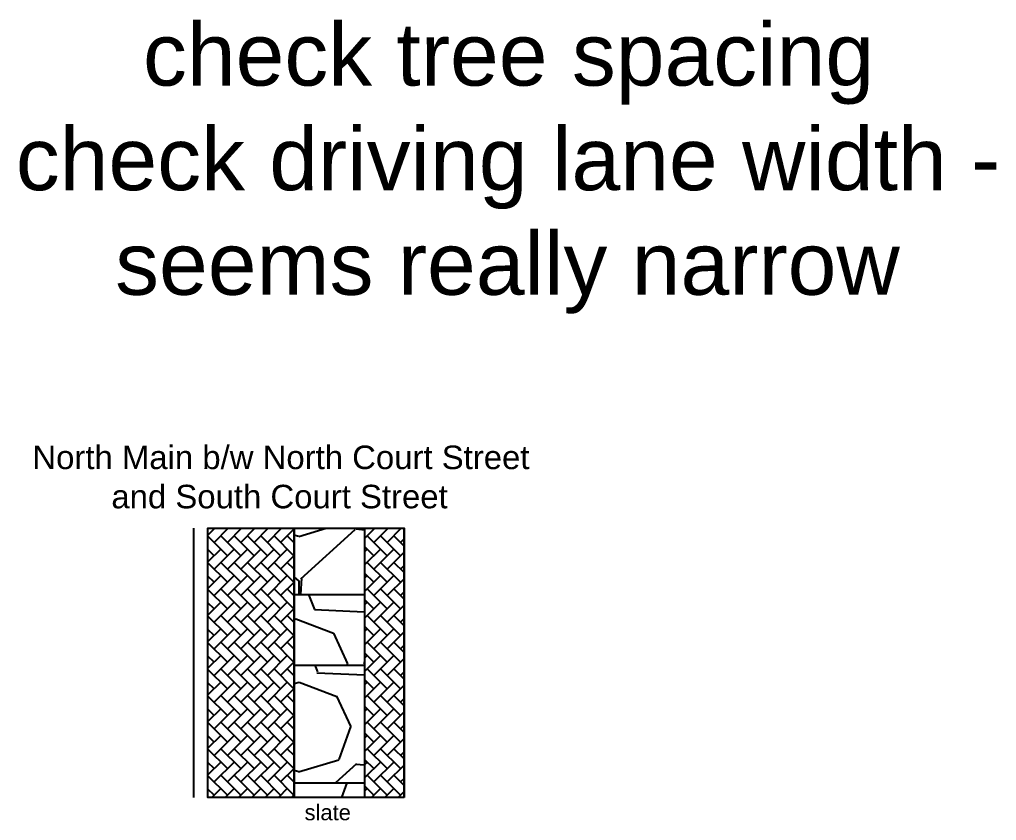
# Model space of a CAD drawing. Extents: x 4 to 262, y -261 to 351.
# Drawn here: x 68.46 to 80.91, y -85.17 to -74.96 of the extents above; entities that cross this region are included whole.
import ezdxf

# ---------------------------------------------------------------- set-up
doc = ezdxf.new("R2010")
doc.units = 0
doc.header["$LTSCALE"] = 0.1
doc.header["$MEASUREMENT"] = 0
for name, color, linetype in [('Details', 9, 'Continuous'), ('Edge', 1, 'Continuous'), ('Hatch and Paving', 252, 'Continuous'), ('HIDDEN', 204, 'Continuous'), ('Text', 7, 'Continuous')]:
    doc.layers.add(name, color=color, linetype=linetype)
doc.styles.get("Standard").update_dxf_attribs({"font": 'Arial.ttf'})
pattern_1 = [(228.012787504, (2.16, 3), (-24.00000000000018, -27.00000000000001), [0.403608, -39.9572641412211]), (184.969740728, (1.89, 2.7), (35.99999999999993, 3.000000000000105), [0.692604, -68.56777428368999]), (132.510447078, (1.2, 2.64), (30.00000000000035, -32.99999999999959), [0.488364, -48.3480977882991]), (267.273689006, (0.03, 1.89), (3.000000000000073, 60.00000000000006), [0.6307139999999999, -62.440674124887]), (292.833654178, (0, 1.26), (-14.99999999999996, 36.00000000000009), [0.6184649999999999, -61.22811938426489]), (357.273689006, (0.24, 0.6900000000000001), (-60.00000000000006, 3.000000000000076), [0.6307139999999999, -62.440674124887]), (37.69424046669999, (0.8699999999999999, 0.66), (-39, -29.99999999999992), [0.8340869999999999, -82.574545646748]), (72.2553283749, (1.53, 1.17), (21.00000000000008, 66.00000000000001), [0.7874639999999998, -77.95896449044018]), (121.429565615, (1.77, 1.92), (-24.00000000000006, 38.99999999999996), [0.63285, -62.65221932918699]), (175.236358309, (1.44, 2.46), (32.99999999999995, -3.000000000000115), [0.722496, -35.4022877363769]), (222.397437798, (0.72, 2.52), (-35.99999999999989, -32.99999999999992), [0.9343440000000001, -92.5001250143847]), (138.814074834, (3, 1.86), (-21.0000000000001, 18), [0.3189029999999999, -31.57153443820409]), (171.46923439, (2.76, 2.07), (38.99999999999999, -5.999999999999986), [0.606711, -60.06453424847101]), (225, (2.16, 2.16), (-3.33066907387547e-16, -2.999999999999799), [0.4242629999999999, -3.8183776871193]), (203.198590514, (1.95, 2.52), (14.99999999999997, 5.999999999999926), [0.228474, -22.6188453175917]), (291.801409486, (1.74, 2.43), (-2.999999999999052, 9.000000000000307), [0.323109, -15.8323854214035]), (30.9637565321, (1.86, 2.13), (9.00000000000016, 5.999999999999939), [0.524787, -16.9680686845359]), (161.565051177, (2.31, 2.4), (6.000000000000035, -2.99999999999993), [0.379473, -9.107359980505198]), (16.389540334, (0, 2.43), (29.9999999999999, 9.000000000000131), [0.5316, -52.6285354400082]), (70.3461759419, (0.51, 2.58), (-12.00000000000366, -33.00000000001019), [0.445983, -44.152223241957]), (293.198590514, (2.31, 3), (-5.999999999999911, 14.99999999999997), [0.456945, -22.3903743175917]), (343.610459666, (2.49, 2.58), (-29.9999999999999, 9.00000000000013), [0.5315999999999999, -52.62853544000699]), (339.44395478, (0, 0.5700000000000001), (-15.00000000000011, 6.000000000000073), [0.51264, -25.1193712359525]), (294.775140569, (0.48, 0.39), (-15.00000000000002, 33.00000000000001), [0.429534, -42.523929189828]), (66.8014094864, (2.34, 0), (5.999999999999943, 14.99999999999991), [0.456945, -22.3903743175917]), (17.3540246363, (2.52, 0.42), (-38.99999999999993, -11.99999999999989), [0.502893, -49.78627084272]), (69.44395478040002, (0.8699999999999999, 0), (-6.000000000000021, -14.99999999999986), [0.2563199999999999, -25.3756912359525]), (101.309932474, (2.16, 0), (-2.999999999999892, 12.00000000000004), [0.15297, -15.1440885407784]), (165.963756532, (2.13, 0.15), (8.999999999999876, -3.000000000000004), [0.618465, -11.7508518768531]), (186.009005957, (1.53, 0.3), (30.00000000000014, 2.999999999999949), [0.57315, -56.74176952362841]), (303.690067526, (1.86, 1.86), (-2.999999999999962, 5.999999999999957), [0.4326659999999999, -10.383987826392]), (353.157226587, (2.1, 1.5), (51.00000000000004, -6.000000000000158), [0.755382, -74.7826878720849]), (60.9453959009, (2.85, 1.41), (-11.99999999999993, -20.99999999999993), [0.308868, -30.578022422961]), (90, (3, 1.68), (-3, 3), [0.18, -2.82]), (120.256437164, (1.47, 0.39), (12.00000000000003, -21.00000000000002), [0.416772, -41.2605599683494]), (48.01278750420001, (1.26, 0.75), (24, 26.99999999999993), [0.8072159999999999, -39.5536561412211]), (0, (1.8, 1.35), (3, 3), [0.78, -2.22]), (325.3048464690001, (2.58, 1.35), (30.00000000000042, -20.99999999999947), [0.474342, -46.95982290252599]), (254.054604099, (2.97, 1.08), (-3.000000000000113, -12.00000000000001), [0.436806, -21.4035236678415]), (207.645975364, (2.85, 0.66), (-56.99999999999984, -30.00000000000014), [0.711195, -70.40842254677818]), (175.42607874, (2.22, 0.33), (-38.99999999999986, 3.000000000000004), [0.752397, -74.48722022390669])]

msp = doc.modelspace()

# ---------------------------------------------------------------- hatches: boundary and pattern name
at = {"layer": 'Details'}
h = msp.add_hatch(dxfattribs=at)
h.set_pattern_fill('GRAVEL', color=256, scale=3)
h.set_pattern_definition(pattern_1)
h.paths.add_polyline_path([(72.85925110967861, -81.44827043055506), (71.9592511096786, -81.44827043055506), (71.9592511096786, -82.29445014387815), (72.85925110967861, -82.29445014387815)])
h = msp.add_hatch(dxfattribs=at)
h.set_pattern_fill('GRAVEL', color=256, scale=3)
h.set_pattern_definition([(228.012787504, (74.1192511096786, -80.19445014387816), (-24.00000000000018, -27.00000000000001), [0.403608, -39.9572641412211]), (184.969740728, (73.8492511096786, -80.49445014387815), (35.99999999999993, 3.000000000000105), [0.692604, -68.56777428368999]), (132.510447078, (73.1592511096786, -80.55445014387816), (30.00000000000035, -32.99999999999959), [0.488364, -48.3480977882991]), (267.273689006, (71.9892511096786, -81.30445014387816), (3.000000000000073, 60.00000000000006), [0.6307139999999999, -62.440674124887]), (292.833654178, (71.9592511096786, -81.93445014387815), (-14.99999999999996, 36.00000000000009), [0.6184649999999999, -61.22811938426489]), (357.273689006, (72.1992511096786, -82.50445014387816), (-60.00000000000006, 3.000000000000076), [0.6307139999999999, -62.440674124887]), (37.69424046669999, (72.82925110967861, -82.53445014387816), (-39, -29.99999999999992), [0.8340869999999999, -82.574545646748]), (72.2553283749, (73.4892511096786, -82.02445014387816), (21.00000000000008, 66.00000000000001), [0.7874639999999998, -77.95896449044018]), (121.429565615, (73.7292511096786, -81.27445014387816), (-24.00000000000006, 38.99999999999996), [0.63285, -62.65221932918699]), (175.236358309, (73.3992511096786, -80.73445014387816), (32.99999999999995, -3.000000000000115), [0.722496, -35.4022877363769]), (222.397437798, (72.6792511096786, -80.67445014387816), (-35.99999999999989, -32.99999999999992), [0.9343440000000001, -92.5001250143847]), (138.814074834, (74.9592511096786, -81.33445014387816), (-21.0000000000001, 18), [0.3189029999999999, -31.57153443820409]), (171.46923439, (74.71925110967861, -81.12445014387816), (38.99999999999999, -5.999999999999986), [0.606711, -60.06453424847101]), (225, (74.1192511096786, -81.03445014387816), (-3.33066907387547e-16, -2.999999999999799), [0.4242629999999999, -3.8183776871193]), (203.198590514, (73.9092511096786, -80.67445014387816), (14.99999999999997, 5.999999999999926), [0.228474, -22.6188453175917]), (291.801409486, (73.6992511096786, -80.76445014387815), (-2.999999999999052, 9.000000000000307), [0.323109, -15.8323854214035]), (30.9637565321, (73.8192511096786, -81.06445014387816), (9.00000000000016, 5.999999999999939), [0.524787, -16.9680686845359]), (161.565051177, (74.2692511096786, -80.79445014387815), (6.000000000000035, -2.99999999999993), [0.379473, -9.107359980505198]), (16.389540334, (71.9592511096786, -80.76445014387815), (29.9999999999999, 9.000000000000131), [0.5316, -52.6285354400082]), (70.3461759419, (72.46925110967861, -80.61445014387816), (-12.00000000000366, -33.00000000001019), [0.445983, -44.152223241957]), (293.198590514, (74.2692511096786, -80.19445014387816), (-5.999999999999911, 14.99999999999997), [0.456945, -22.3903743175917]), (343.610459666, (74.4492511096786, -80.61445014387816), (-29.9999999999999, 9.00000000000013), [0.5315999999999999, -52.62853544000699]), (339.44395478, (71.9592511096786, -82.62445014387816), (-15.00000000000011, 6.000000000000073), [0.51264, -25.1193712359525]), (294.775140569, (72.43925110967861, -82.80445014387816), (-15.00000000000002, 33.00000000000001), [0.429534, -42.523929189828]), (66.8014094864, (74.29925110967861, -83.19445014387816), (5.999999999999943, 14.99999999999991), [0.456945, -22.3903743175917]), (17.3540246363, (74.4792511096786, -82.77445014387816), (-38.99999999999993, -11.99999999999989), [0.502893, -49.78627084272]), (69.44395478040002, (72.82925110967861, -83.19445014387816), (-6.000000000000021, -14.99999999999986), [0.2563199999999999, -25.3756912359525]), (101.309932474, (74.1192511096786, -83.19445014387816), (-2.999999999999892, 12.00000000000004), [0.15297, -15.1440885407784]), (165.963756532, (74.0892511096786, -83.04445014387815), (8.999999999999876, -3.000000000000004), [0.618465, -11.7508518768531]), (186.009005957, (73.4892511096786, -82.89445014387816), (30.00000000000014, 2.999999999999949), [0.57315, -56.74176952362841]), (303.690067526, (73.8192511096786, -81.33445014387816), (-2.999999999999962, 5.999999999999957), [0.4326659999999999, -10.383987826392]), (353.157226587, (74.0592511096786, -81.69445014387816), (51.00000000000004, -6.000000000000158), [0.755382, -74.7826878720849]), (60.9453959009, (74.8092511096786, -81.78445014387816), (-11.99999999999993, -20.99999999999993), [0.308868, -30.578022422961]), (90, (74.9592511096786, -81.51445014387815), (-3, 3), [0.18, -2.82]), (120.256437164, (73.4292511096786, -82.80445014387816), (12.00000000000003, -21.00000000000002), [0.416772, -41.2605599683494]), (48.01278750420001, (73.21925110967861, -82.44445014387816), (24, 26.99999999999993), [0.8072159999999999, -39.5536561412211]), (0, (73.7592511096786, -81.84445014387816), (3, 3), [0.78, -2.22]), (325.3048464690001, (74.5392511096786, -81.84445014387816), (30.00000000000042, -20.99999999999947), [0.474342, -46.95982290252599]), (254.054604099, (74.9292511096786, -82.11445014387816), (-3.000000000000113, -12.00000000000001), [0.436806, -21.4035236678415]), (207.645975364, (74.8092511096786, -82.53445014387816), (-56.99999999999984, -30.00000000000014), [0.711195, -70.40842254677818]), (175.42607874, (74.1792511096786, -82.86445014387816), (-38.99999999999986, 3.000000000000004), [0.752397, -74.48722022390669])])
h.paths.add_polyline_path([(72.85925110967861, -82.29445014387815), (71.9592511096786, -82.29445014387815), (71.9592511096786, -83.19445014387816), (72.85925110967861, -83.19445014387816)])
h = msp.add_hatch(dxfattribs=at)
h.set_pattern_fill('GRAVEL', color=256, scale=3)
h.set_pattern_definition(pattern_1)
h.paths.add_polyline_path([(72.85925110967861, -83.19445014387816), (71.9592511096786, -83.19445014387816), (71.9592511096786, -84.69445014387816), (72.85925110967861, -84.69445014387816)])
h = msp.add_hatch(dxfattribs=at)
h.set_pattern_fill('GRAVEL', color=256, scale=3)
h.set_pattern_definition([(228.012787504, (74.1192511096786, -81.69445014387816), (-24.00000000000018, -27.00000000000001), [0.403608, -39.9572641412211]), (184.969740728, (73.8492511096786, -81.99445014387815), (35.99999999999993, 3.000000000000105), [0.692604, -68.56777428368999]), (132.510447078, (73.1592511096786, -82.05445014387816), (30.00000000000035, -32.99999999999959), [0.488364, -48.3480977882991]), (267.273689006, (71.9892511096786, -82.80445014387816), (3.000000000000073, 60.00000000000006), [0.6307139999999999, -62.440674124887]), (292.833654178, (71.9592511096786, -83.43445014387815), (-14.99999999999996, 36.00000000000009), [0.6184649999999999, -61.22811938426489]), (357.273689006, (72.1992511096786, -84.00445014387816), (-60.00000000000006, 3.000000000000076), [0.6307139999999999, -62.440674124887]), (37.69424046669999, (72.82925110967861, -84.03445014387816), (-39, -29.99999999999992), [0.8340869999999999, -82.574545646748]), (72.2553283749, (73.4892511096786, -83.52445014387816), (21.00000000000008, 66.00000000000001), [0.7874639999999998, -77.95896449044018]), (121.429565615, (73.7292511096786, -82.77445014387816), (-24.00000000000006, 38.99999999999996), [0.63285, -62.65221932918699]), (175.236358309, (73.3992511096786, -82.23445014387816), (32.99999999999995, -3.000000000000115), [0.722496, -35.4022877363769]), (222.397437798, (72.6792511096786, -82.17445014387816), (-35.99999999999989, -32.99999999999992), [0.9343440000000001, -92.5001250143847]), (138.814074834, (74.9592511096786, -82.83445014387816), (-21.0000000000001, 18), [0.3189029999999999, -31.57153443820409]), (171.46923439, (74.71925110967861, -82.62445014387816), (38.99999999999999, -5.999999999999986), [0.606711, -60.06453424847101]), (225, (74.1192511096786, -82.53445014387816), (-3.33066907387547e-16, -2.999999999999799), [0.4242629999999999, -3.8183776871193]), (203.198590514, (73.9092511096786, -82.17445014387816), (14.99999999999997, 5.999999999999926), [0.228474, -22.6188453175917]), (291.801409486, (73.6992511096786, -82.26445014387815), (-2.999999999999052, 9.000000000000307), [0.323109, -15.8323854214035]), (30.9637565321, (73.8192511096786, -82.56445014387816), (9.00000000000016, 5.999999999999939), [0.524787, -16.9680686845359]), (161.565051177, (74.2692511096786, -82.29445014387815), (6.000000000000035, -2.99999999999993), [0.379473, -9.107359980505198]), (16.389540334, (71.9592511096786, -82.26445014387815), (29.9999999999999, 9.000000000000131), [0.5316, -52.6285354400082]), (70.3461759419, (72.46925110967861, -82.11445014387816), (-12.00000000000366, -33.00000000001019), [0.445983, -44.152223241957]), (293.198590514, (74.2692511096786, -81.69445014387816), (-5.999999999999911, 14.99999999999997), [0.456945, -22.3903743175917]), (343.610459666, (74.4492511096786, -82.11445014387816), (-29.9999999999999, 9.00000000000013), [0.5315999999999999, -52.62853544000699]), (339.44395478, (71.9592511096786, -84.12445014387816), (-15.00000000000011, 6.000000000000073), [0.51264, -25.1193712359525]), (294.775140569, (72.43925110967861, -84.30445014387816), (-15.00000000000002, 33.00000000000001), [0.429534, -42.523929189828]), (66.8014094864, (74.29925110967861, -84.69445014387816), (5.999999999999943, 14.99999999999991), [0.456945, -22.3903743175917]), (17.3540246363, (74.4792511096786, -84.27445014387816), (-38.99999999999993, -11.99999999999989), [0.502893, -49.78627084272]), (69.44395478040002, (72.82925110967861, -84.69445014387816), (-6.000000000000021, -14.99999999999986), [0.2563199999999999, -25.3756912359525]), (101.309932474, (74.1192511096786, -84.69445014387816), (-2.999999999999892, 12.00000000000004), [0.15297, -15.1440885407784]), (165.963756532, (74.0892511096786, -84.54445014387815), (8.999999999999876, -3.000000000000004), [0.618465, -11.7508518768531]), (186.009005957, (73.4892511096786, -84.39445014387816), (30.00000000000014, 2.999999999999949), [0.57315, -56.74176952362841]), (303.690067526, (73.8192511096786, -82.83445014387816), (-2.999999999999962, 5.999999999999957), [0.4326659999999999, -10.383987826392]), (353.157226587, (74.0592511096786, -83.19445014387816), (51.00000000000004, -6.000000000000158), [0.755382, -74.7826878720849]), (60.9453959009, (74.8092511096786, -83.28445014387816), (-11.99999999999993, -20.99999999999993), [0.308868, -30.578022422961]), (90, (74.9592511096786, -83.01445014387815), (-3, 3), [0.18, -2.82]), (120.256437164, (73.4292511096786, -84.30445014387816), (12.00000000000003, -21.00000000000002), [0.416772, -41.2605599683494]), (48.01278750420001, (73.21925110967861, -83.94445014387816), (24, 26.99999999999993), [0.8072159999999999, -39.5536561412211]), (0, (73.7592511096786, -83.34445014387816), (3, 3), [0.78, -2.22]), (325.3048464690001, (74.5392511096786, -83.34445014387816), (30.00000000000042, -20.99999999999947), [0.474342, -46.95982290252599]), (254.054604099, (74.9292511096786, -83.61445014387816), (-3.000000000000113, -12.00000000000001), [0.436806, -21.4035236678415]), (207.645975364, (74.8092511096786, -84.03445014387816), (-56.99999999999984, -30.00000000000014), [0.711195, -70.40842254677818]), (175.42607874, (74.1792511096786, -84.36445014387816), (-38.99999999999986, 3.000000000000004), [0.752397, -74.48722022390669])])
h.paths.add_polyline_path([(72.85925110967861, -84.69445014387816), (71.9592511096786, -84.69445014387816), (71.9592511096786, -84.88200766633332), (72.85925110967861, -84.88200766633332)])
at = {"layer": 'Hatch and Paving'}
h = msp.add_hatch(dxfattribs=at)
h.set_pattern_fill('AR-HBONE', color=256, scale=0.03, angle=90)
h.set_pattern_definition([(135, (0, 0), (-0.1697056274847714, 2.37141489703278e-17), [0.36, -0.12]), (225, (-0.08485281375, 0.08485281375), (-0.1697056274847714, 2.37141489703278e-17), [0.36, -0.12])])
h.paths.add_polyline_path([(73.35925110967861, -81.44827043055506), (72.85925110967861, -81.44827043055506), (72.85925110967861, -84.88200766633332), (73.35925110967861, -84.88200766633332)])
h.paths.add_polyline_path([(71.9592511096786, -81.44827043055506), (70.85925110967861, -81.44827043055506), (70.85925110967861, -84.88200766633332), (71.9592511096786, -84.88200766633332)])

# ---------------------------------------------------------------- linework, layer by layer
at = {"layer": 'Edge'}
for p, q in [((70.6792511096786, -84.88200766633332), (70.6792511096786, -81.44827043055506)), ((71.9592511096786, -84.88200766633332), (71.9592511096786, -81.44827043055506)), ((72.85925110967861, -84.88200766633332), (72.85925110967861, -81.44827043055506))]:
    msp.add_line(p, q, dxfattribs=at)
for p in [(7.603288614944823, -71.81806243013888), (14.39629096633163, -85.81806243013888)]:
    msp.add_xline(p, (1, 0), dxfattribs=at)
at = {"layer": 'Hatch and Paving'}
for p, q in [((70.85925110967861, -84.88200766633332), (70.85925110967861, -81.44827043055506)), ((73.35925110967861, -84.88200766633332), (73.35925110967861, -81.44827043055506)), ((71.9592511096786, -82.29445014387815), (72.85925110967861, -82.29445014387815)), ((71.9592511096786, -83.19445014387816), (72.85925110967861, -83.19445014387816)), ((71.9592511096786, -84.69445014387816), (72.85925110967861, -84.69445014387816))]:
    msp.add_line(p, q, dxfattribs=at)
at = {"layer": 'HIDDEN'}
for p, q in [((71.9592511096786, -81.44827043055506), (72.85925110967861, -81.44827043055506)), ((72.85925110967861, -84.88200766633332), (71.9592511096786, -84.88200766633332))]:
    msp.add_line(p, q, dxfattribs=at)
for p in [(85.10629096633164, -86.46522296293575), (85.10629096633164, -87.39431244360031), (85.10629096633164, -88.61107980790409)]:
    msp.add_xline(p, (1, 0), dxfattribs=at)
for points in [[(71.9592511096786, -84.88200766633332), (70.85925110967861, -84.88200766633332), (70.85925110967861, -81.44827043055506), (71.9592511096786, -81.44827043055506)], [(73.35925110967861, -84.88200766633332), (72.85925110967861, -84.88200766633332), (72.85925110967861, -81.44827043055506), (73.35925110967861, -81.44827043055506)]]:
    msp.add_lwpolyline(points, close=True, dxfattribs=at)

# ---------------------------------------------------------------- texts
at = {"layer": 'Text', "attachment_point": 1}
for s, width, insert, char_height in [('\\pi1.8049;check tree spacing\\P\\pi0.18412;check driving lane width - \\P\\pi1.4502;seems really narrow', 12.78843639655933, (68.22642855291527, -75.00441255581103), 0.8), ('\\pi0.17285;North Main b/w North Court Street \\P\\pi1.1797;and South Court Street', 6.611722382217451, (68.44859594271686, -80.3939384918879), 0.3), ('\\pi1.4228;slate', 3.413157027319357, (70.6673781102399, -84.97104503625032), 0.2)]:
    msp.add_mtext_dynamic_manual_height_columns(s, width=width, gutter_width=1, heights=[0], dxfattribs=dict(at, insert=insert, char_height=char_height))

doc.saveas('drawing.dxf')
